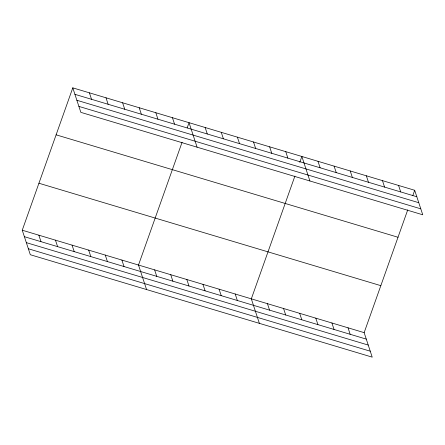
<?xml version="1.0" encoding="UTF-8"?>
<svg xmlns="http://www.w3.org/2000/svg" width="445" height="445" viewBox="0 0 445 445"><rect width="100%" height="100%" fill="white"/><g stroke="black" fill="none" stroke-linecap="round" stroke-linejoin="round"><path stroke-width="0.67" d="M407.742 209.851L364.149 332.643L372.209 357.151L30.31 254.724L22.25 230.215L72.791 87.849L414.69 190.276L422.75 214.785L80.851 112.357L72.791 87.849M182.088 142.25L138.495 265.042L146.555 289.55M187.184 127.893L189.036 122.675L197.096 147.184M294.918 176.053L251.325 298.845L259.379 323.348M299.78 162.347L301.866 156.473L309.92 180.982M412.838 195.494L414.69 190.276M74.921 94.323L416.82 196.751M76.879 100.275L418.778 202.703M78.893 106.405L420.792 208.833M56.114 134.829L398.014 237.257M38.926 183.234L380.831 285.662M22.25 230.215L364.149 332.643M24.38 236.69L366.28 339.118M26.333 242.642L368.238 345.07M28.352 248.772L370.251 351.2M398.575 185.448L400.7 191.923M382.455 180.62L384.586 187.095M366.341 175.792L368.466 182.266M350.221 170.963L352.351 177.438M334.1 166.135L336.231 172.604M317.986 161.307L320.111 167.776M348.034 327.815L350.159 334.29M285.746 151.645L287.876 158.12M331.914 322.987L334.045 329.461M269.631 146.817L271.756 153.291M315.794 318.158L317.925 324.633M253.511 141.988L255.641 148.463M299.68 313.33L301.805 319.805M237.391 137.16L239.521 143.635M283.56 308.502L285.69 314.977M221.276 132.332L223.401 138.807M267.439 303.674L269.57 310.143M205.156 127.504L207.287 133.978M235.205 294.011L237.335 300.486M172.432 117.697L174.562 124.172M219.085 289.183L221.215 295.658M155.822 112.724L157.953 119.199M202.97 284.355L205.095 290.83M139.218 107.751L141.349 114.226M186.85 279.527L188.98 286.002M122.609 102.773L124.739 109.248M170.735 274.699L172.86 281.173M106.005 97.8L108.135 104.275M154.615 269.87L156.746 276.345M89.401 92.827L91.525 99.296M121.891 260.069L124.016 266.538M105.281 255.091L107.412 261.565M88.677 250.118L90.808 256.593M72.068 245.139L74.198 251.614M55.464 240.167L57.594 246.641M38.854 235.194L40.985 241.668"/></g></svg>
